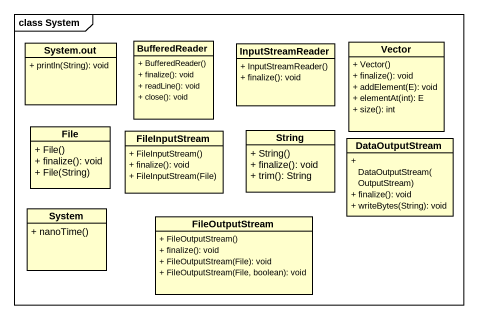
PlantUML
@startuml
mainframe class System
hide circle
hide empty members
skinparam classAttributeIconSize 0
class "System.out" as System_out {
  + println(String): void
}
class BufferedReader {
  + BufferedReader()
  + finalize(): void
  + readLine(): void
  + close(): void
}
class InputStreamReader {
  + InputStreamReader()
  + finalize(): void
}
class Vector {
  + Vector()
  + finalize(): void
  + addElement(E): void
  + elementAt(int): E
  + size(): int
}
class "File" as File_ {
  + File()
  + finalize(): void
  + File(String)
}
class FileInputStream {
  + FileInputStream()
  + finalize(): void
  + FileInputStream(File)
}
class String {
  + String()
  + finalize(): void
  + trim(): String
}
class DataOutputStream {
  + DataOutputStream(OutputStream)
  + finalize(): void
  + writeBytes(String): void
}
class System {
  + nanoTime()
}
class FileOutputStream {
  + FileOutputStream()
  + finalize(): void
  + FileOutputStream(File): void
  + FileOutputStream(File, boolean): void
}
@enduml
